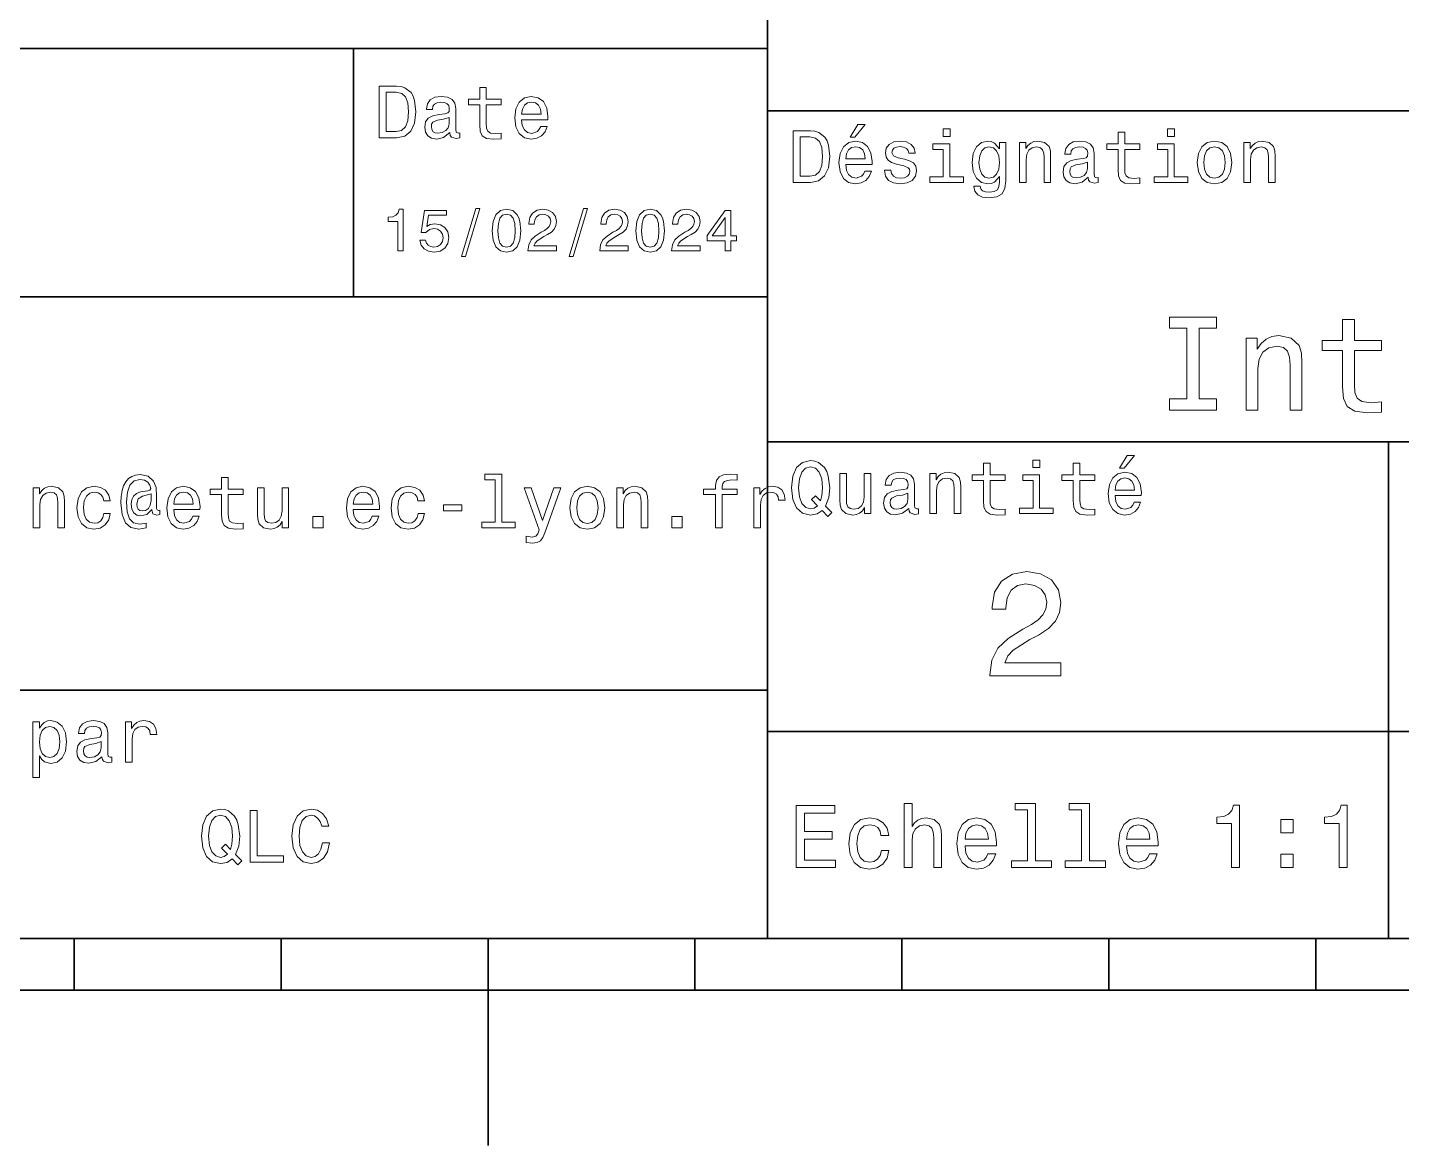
# Model space of a CAD drawing. Extents: x 0 to 297, y 0 to 210.
# Drawn here: x 126.2 to 192.6, y 0 to 54 of the extents above; entities that cross this region are included whole.
import ezdxf

# ---------------------------------------------------------------- set-up
doc = ezdxf.new("R2010")
doc.units = 0

msp = doc.modelspace()

# ---------------------------------------------------------------- linework, layer by layer
at = {"color": 7, "lineweight": 35}
for p, q in [((162, 10), (162, 70)), ((97, 53), (162, 53)), ((162, 50), (287, 50)), ((97, 41), (162, 41)), ((162, 34), (287, 34)), ((97, 22), (162, 22)), ((162, 20), (287, 20)), ((10, 10), (287, 10)), ((97, 10), (287, 10)), ((98.5, 7.5), (198.5, 7.5))]:
    msp.add_line(p, q, dxfattribs=at)
at = {"color": 7, "lineweight": 35, "ltscale": 0.3}
msp.add_line((142, 41), (142, 53), dxfattribs=at)
at = {"color": 7, "lineweight": 35, "ltscale": 0.35}
msp.add_line((192, 20), (192, 34), dxfattribs=at)
at = {"color": 7, "lineweight": 35, "ltscale": 0.25}
for p, q in [((192, 10), (192, 20)), ((148.5, 10), (148.5, 0))]:
    msp.add_line(p, q, dxfattribs=at)
at = {"color": 7, "lineweight": 35, "ltscale": 0.0625}
for p, q in [((128.5, 10), (128.5, 7.5)), ((138.5, 10), (138.5, 7.5)), ((158.5, 10), (158.5, 7.5)), ((168.5, 10), (168.5, 7.5)), ((178.5, 10), (178.5, 7.5)), ((188.5, 10), (188.5, 7.5))]:
    msp.add_line(p, q, dxfattribs=at)
at = {"color": 7, "lineweight": 13}
for points in [[(144.080688, 51.190563), (143.248566, 51.190563), (143.248566, 48.690563), (144.080688, 48.690563), (144.473343, 48.769814), (144.765137, 49.011169), (144.945251, 49.40382), (145.010086, 49.940563), (144.952454, 50.488113), (144.880402, 50.70425), (144.779541, 50.877163), (144.487747, 51.111313), (144.296829, 51.168949)], [(148.100861, 50.289986), (148.100861, 49.320965), (148.122482, 49.007565), (148.223343, 48.791428), (148.425079, 48.665348), (148.767288, 48.62212), (149.141937, 48.640129), (149.141937, 48.913906), (148.868149, 48.892292), (148.619598, 48.921112), (148.486313, 49.011169), (148.42868, 49.162464), (148.417862, 49.375), (148.417862, 50.289986), (149.141937, 50.289986), (149.141937, 50.560158), (148.417862, 50.560158), (148.417862, 51.125721), (148.100861, 51.125721), (148.100861, 50.560158), (147.553314, 50.560158), (147.553314, 50.289986)], [(144.055481, 50.891571), (144.329254, 50.837536), (144.516571, 50.671829), (144.628235, 50.376442), (144.664261, 49.940563), (144.624634, 49.519093), (144.51297, 49.223705), (144.322052, 49.047192), (144.055481, 48.989555), (143.583572, 48.989555), (143.583572, 50.891571)], [(146.656342, 48.942726), (146.656342, 48.931919), (146.674347, 48.809441), (146.728394, 48.722984), (146.955338, 48.654541), (147.131851, 48.683357), (147.131851, 48.928314), (147.056198, 48.917507), (146.955338, 48.96434), (146.937317, 49.108429), (146.937317, 50.109871), (146.894089, 50.365635), (146.768005, 50.54575), (146.548264, 50.65382), (146.23848, 50.693443), (145.935883, 50.650219), (145.71254, 50.52774), (145.572052, 50.336815), (145.525223, 50.084656), (145.525223, 50.063042), (145.809799, 50.063042), (145.835022, 50.21434), (145.914261, 50.322407), (146.043945, 50.387249), (146.227661, 50.412464), (146.404175, 50.394455), (146.530258, 50.34042), (146.605911, 50.246758), (146.631119, 50.117077), (146.616714, 49.965778), (146.559082, 49.890129), (146.414978, 49.854107), (146.144806, 49.825291), (145.835022, 49.760448), (145.61528, 49.645176), (145.485596, 49.465057), (145.445969, 49.19849), (145.481995, 48.960735), (145.593658, 48.784222), (145.773773, 48.67255), (146.022339, 48.632927), (146.357346, 48.708576)], [(150.121765, 49.565922), (151.389771, 49.565922), (151.393372, 49.713619), (151.335739, 50.127884), (151.177231, 50.437683), (150.925079, 50.625), (150.590057, 50.693443), (150.262253, 50.621399), (150.010086, 50.41967), (149.847977, 50.091862), (149.790344, 49.659584), (149.844376, 49.216499), (150.006485, 48.892292), (150.255051, 48.690563), (150.579254, 48.62212), (150.860229, 48.668949), (151.090775, 48.791428), (151.260086, 48.98595), (151.357346, 49.245319), (151.043945, 49.245319), (150.979111, 49.101227), (150.885452, 48.993156), (150.618881, 48.9067), (150.413544, 48.946327), (150.258652, 49.072407), (150.157776, 49.27774), (150.121765, 49.555115)], [(150.121765, 49.832493), (150.161377, 50.081055), (150.258652, 50.264771), (150.406342, 50.376442), (150.600861, 50.416069), (150.791794, 50.376442), (150.939484, 50.264771), (151.029541, 50.081055), (151.061966, 49.832493)], [(146.620316, 49.367798), (146.577087, 49.180477), (146.461823, 49.036385), (146.28891, 48.942726), (146.07637, 48.910305), (145.939484, 48.928314), (145.842224, 48.98595), (145.780975, 49.086815), (145.76297, 49.227306), (145.777374, 49.353386), (145.835022, 49.443443), (146.065567, 49.544312), (146.357346, 49.587536), (146.620316, 49.673992)], [(166.004318, 48.728386), (166.216858, 48.728386), (166.717575, 49.340778), (166.364548, 49.340778)], [(164.080688, 49.030979), (163.248566, 49.030979), (163.248566, 46.530979), (164.080688, 46.530979), (164.473343, 46.610229), (164.765137, 46.851585), (164.945251, 47.244236), (165.010086, 47.780979), (164.952454, 48.328529), (164.880402, 48.544666), (164.779541, 48.717579), (164.487747, 48.951729), (164.296829, 49.009365)], [(164.055481, 48.731987), (164.329254, 48.677952), (164.516571, 48.512245), (164.628235, 48.216858), (164.664261, 47.780979), (164.624634, 47.359509), (164.51297, 47.064121), (164.322052, 46.887608), (164.055481, 46.829971), (163.583572, 46.829971), (163.583572, 48.731987)], [(165.784576, 47.406338), (167.052597, 47.406338), (167.056198, 47.554035), (166.998566, 47.9683), (166.840057, 48.278099), (166.587891, 48.465416), (166.252884, 48.533859), (165.925079, 48.461815), (165.672913, 48.260086), (165.510803, 47.932278), (165.453171, 47.5), (165.507202, 47.056915), (165.669312, 46.732708), (165.917862, 46.530979), (166.242081, 46.462536), (166.523056, 46.509365), (166.753601, 46.631844), (166.922913, 46.826366), (167.020172, 47.085735), (166.706772, 47.085735), (166.641937, 46.941643), (166.548264, 46.833572), (166.281708, 46.747116), (166.07637, 46.786743), (165.921463, 46.912823), (165.820602, 47.118156), (165.784576, 47.395531)], [(168.623199, 47.658501), (168.317001, 47.730545), (168.090057, 47.8134), (168.014404, 47.982708), (168.036026, 48.101585), (168.111664, 48.188038), (168.234146, 48.242073), (168.41066, 48.263687), (168.579971, 48.242073), (168.713257, 48.177231), (168.799713, 48.079971), (168.835739, 47.950287), (169.145538, 47.950287), (169.145538, 47.957493), (169.091492, 48.191643), (168.943802, 48.375359), (168.713257, 48.490635), (168.41066, 48.533859), (168.104462, 48.490635), (167.881119, 48.371758), (167.740631, 48.195244), (167.697403, 47.971901), (167.729828, 47.755764), (167.830688, 47.604465), (167.996399, 47.496399), (168.237747, 47.42075), (168.590775, 47.334293), (168.806915, 47.244236), (168.864548, 47.172188), (168.886169, 47.064121), (168.853745, 46.930836), (168.767288, 46.829971), (168.626801, 46.765129), (168.439484, 46.743515), (168.241348, 46.765129), (168.09726, 46.840778), (168, 46.963257), (167.960373, 47.132565), (167.654175, 47.132565), (167.704605, 46.844379), (167.85231, 46.635445), (168.086456, 46.509365), (168.41066, 46.462536), (168.749283, 46.509365), (168.997833, 46.635445), (169.149139, 46.837173), (169.203171, 47.100143), (169.163544, 47.327087), (169.05188, 47.481987), (168.868149, 47.582851)], [(170.824203, 49.117435), (170.489197, 49.117435), (170.489197, 48.757202), (170.824203, 48.757202)], [(173.518738, 46.617435), (173.518738, 48.465416), (173.216141, 48.465416), (173.216141, 48.152016), (172.967575, 48.4366), (172.816284, 48.508644), (172.646973, 48.533859), (172.340775, 48.461815), (172.103027, 48.260086), (171.94812, 47.935879), (171.894089, 47.5), (171.94812, 47.060516), (172.103027, 46.736309), (172.340775, 46.530979), (172.646973, 46.462536), (172.819885, 46.487751), (172.963974, 46.552593), (173.216141, 46.826366), (173.216141, 46.552593), (173.187317, 46.336456), (173.108063, 46.181557), (172.956772, 46.091499), (172.729828, 46.059078), (172.531708, 46.080692), (172.391205, 46.134727), (172.30835, 46.228386), (172.283142, 46.354465), (171.976944, 46.354465), (171.976944, 46.340057), (172.023773, 46.109509), (172.167862, 45.9366), (172.398407, 45.824928), (172.711823, 45.785301), (173.086456, 45.839336), (173.335022, 45.990635), (173.47551, 46.253601)], [(174.181549, 46.530979), (174.498566, 46.530979), (174.498566, 47.647694), (174.530975, 47.903458), (174.635452, 48.090778), (174.797546, 48.206051), (175.013687, 48.249279), (175.1866, 48.213257), (175.294662, 48.115993), (175.348709, 47.953888), (175.366714, 47.737751), (175.366714, 46.530979), (175.683716, 46.530979), (175.683716, 47.802593), (175.669312, 48.058357), (175.604462, 48.270893), (175.391937, 48.465416), (175.060516, 48.533859), (174.876801, 48.508644), (174.721909, 48.440201), (174.588623, 48.324928), (174.484146, 48.170029), (174.484146, 48.465416), (174.181549, 48.465416)], [(177.499283, 46.783142), (177.499283, 46.772335), (177.517288, 46.649857), (177.57132, 46.5634), (177.798264, 46.494957), (177.974777, 46.523773), (177.974777, 46.76873), (177.899139, 46.757923), (177.798264, 46.804756), (177.780258, 46.948845), (177.780258, 47.950287), (177.73703, 48.206051), (177.610947, 48.386166), (177.391205, 48.494236), (177.081406, 48.533859), (176.778824, 48.490635), (176.555481, 48.368156), (176.414978, 48.177231), (176.368149, 47.925072), (176.368149, 47.903458), (176.65274, 47.903458), (176.677948, 48.054756), (176.757202, 48.162823), (176.886887, 48.227665), (177.070602, 48.25288), (177.247116, 48.234871), (177.373199, 48.180836), (177.448853, 48.087173), (177.47406, 47.957493), (177.459656, 47.806194), (177.402023, 47.730545), (177.257919, 47.694523), (176.987747, 47.665707), (176.677948, 47.600864), (176.458206, 47.485592), (176.328537, 47.305473), (176.28891, 47.038906), (176.324921, 46.801151), (176.4366, 46.624638), (176.616714, 46.512966), (176.86528, 46.473343), (177.200287, 46.548992)], [(178.943802, 48.130402), (178.943802, 47.161381), (178.965424, 46.84798), (179.066284, 46.631844), (179.268005, 46.505764), (179.610229, 46.462536), (179.984863, 46.480545), (179.984863, 46.754322), (179.71109, 46.732708), (179.46254, 46.761528), (179.329254, 46.851585), (179.271606, 47.00288), (179.260803, 47.215416), (179.260803, 48.130402), (179.984863, 48.130402), (179.984863, 48.400574), (179.260803, 48.400574), (179.260803, 48.966137), (178.943802, 48.966137), (178.943802, 48.400574), (178.396255, 48.400574), (178.396255, 48.130402)], [(181.667145, 49.117435), (181.332138, 49.117435), (181.332138, 48.757202), (181.667145, 48.757202)], [(182.762253, 47.496399), (182.819885, 47.056915), (182.985596, 46.732708), (183.248566, 46.530979), (183.601593, 46.462536), (183.951004, 46.530979), (184.213974, 46.729107), (184.379684, 47.053314), (184.440918, 47.496399), (184.379684, 47.935879), (184.213974, 48.263687), (183.951004, 48.461815), (183.601593, 48.533859), (183.248566, 48.461815), (182.985596, 48.260086), (182.819885, 47.935879)], [(185.024506, 46.530979), (185.341492, 46.530979), (185.341492, 47.647694), (185.373917, 47.903458), (185.478394, 48.090778), (185.640488, 48.206051), (185.856628, 48.249279), (186.029541, 48.213257), (186.137604, 48.115993), (186.19165, 47.953888), (186.209656, 47.737751), (186.209656, 46.530979), (186.526657, 46.530979), (186.526657, 47.802593), (186.512253, 48.058357), (186.447403, 48.270893), (186.234879, 48.465416), (185.903458, 48.533859), (185.719742, 48.508644), (185.56485, 48.440201), (185.431564, 48.324928), (185.327087, 48.170029), (185.327087, 48.465416), (185.024506, 48.465416)], [(165.784576, 47.672909), (165.824203, 47.921471), (165.921463, 48.105186), (166.069168, 48.216858), (166.263687, 48.256485), (166.454605, 48.216858), (166.60231, 48.105186), (166.692368, 47.921471), (166.724777, 47.672909)], [(170.8134, 46.79755), (170.8134, 48.400574), (169.999283, 48.400574), (169.999283, 48.130402), (170.496399, 48.130402), (170.496399, 46.79755), (169.847977, 46.79755), (169.847977, 46.530979), (171.469025, 46.530979), (171.469025, 46.79755)], [(172.221909, 47.5), (172.254318, 47.820606), (172.351593, 48.058357), (172.502884, 48.198845), (172.704605, 48.249279), (172.917145, 48.198845), (173.075653, 48.058357), (173.172913, 47.820606), (173.208939, 47.5), (173.172913, 47.172188), (173.075653, 46.938038), (172.917145, 46.793949), (172.704605, 46.747116), (172.502884, 46.793949), (172.351593, 46.938038), (172.254318, 47.175793)], [(181.656342, 46.79755), (181.656342, 48.400574), (180.842224, 48.400574), (180.842224, 48.130402), (181.33934, 48.130402), (181.33934, 46.79755), (180.690918, 46.79755), (180.690918, 46.530979), (182.311966, 46.530979), (182.311966, 46.79755)], [(183.086456, 47.5), (183.118881, 47.824207), (183.219742, 48.058357), (183.381851, 48.20245), (183.601593, 48.25288), (183.817719, 48.20245), (183.979828, 48.061958), (184.080688, 47.824207), (184.116714, 47.5), (184.080688, 47.172188), (183.979828, 46.934437), (183.817719, 46.790344), (183.601593, 46.743515), (183.381851, 46.790344), (183.219742, 46.934437), (183.118881, 47.172188)], [(177.463257, 47.208214), (177.420029, 47.020893), (177.304749, 46.876801), (177.131851, 46.783142), (176.919312, 46.750721), (176.782425, 46.76873), (176.68515, 46.826366), (176.623917, 46.927231), (176.605911, 47.067722), (176.620316, 47.193802), (176.677948, 47.283859), (176.908508, 47.384727), (177.200287, 47.427952), (177.463257, 47.514408)], [(144.14122, 43.224785), (144.403458, 43.224785), (144.403458, 45.239193), (144.207504, 45.239193), (144.155624, 45.0634), (144.05188, 44.945248), (143.893372, 44.876083), (143.674362, 44.853027), (143.674362, 44.648415), (144.14122, 44.648415)], [(145.213257, 43.746399), (145.276657, 43.510086), (145.417877, 43.325649), (145.625366, 43.210377), (145.890488, 43.167149), (146.181564, 43.219021), (146.409225, 43.360233), (146.553314, 43.585014), (146.608078, 43.873199), (146.559082, 44.141212), (146.420761, 44.351585), (146.20462, 44.487034), (145.925079, 44.536022), (145.708939, 44.501442), (145.541794, 44.406342), (145.622482, 44.945248), (146.498566, 44.945248), (146.498566, 45.181557), (145.429398, 45.181557), (145.270905, 44.12104), (145.50145, 44.12104), (145.668594, 44.256485), (145.881851, 44.305477), (146.066284, 44.273777), (146.207504, 44.181557), (146.296829, 44.040348), (146.328537, 43.858791), (146.296829, 43.677235), (146.20462, 43.536022), (146.0634, 43.446686), (145.881851, 43.414986), (145.729111, 43.435158), (145.610962, 43.501442), (145.524506, 43.605186), (145.481277, 43.746399)], [(147.213257, 42.956772), (147.412109, 42.956772), (148.109512, 45.279541), (147.907791, 45.279541)], [(148.703171, 44.201729), (148.746399, 43.749279), (148.881851, 43.426514), (149.097992, 43.230549), (149.397705, 43.167149), (149.694534, 43.230549), (149.910675, 43.426514), (150.043228, 43.749279), (150.08934, 44.201729), (150.043228, 44.651299), (149.98848, 44.829971), (149.910675, 44.976948), (149.694534, 45.172913), (149.397705, 45.239193), (149.097992, 45.172913), (148.881851, 44.974064), (148.746399, 44.651299)], [(150.429398, 43.224785), (151.804047, 43.224785), (151.804047, 43.472622), (150.71759, 43.472622), (150.778107, 43.60807), (150.881851, 43.720463), (151.201736, 43.925072), (151.371765, 44.011528), (151.561966, 44.135448), (151.697418, 44.279541), (151.775223, 44.44957), (151.804047, 44.642651), (151.755051, 44.884727), (151.619598, 45.074928), (151.412109, 45.195965), (151.144104, 45.239193), (150.867447, 45.190201), (150.657059, 45.054756), (150.521622, 44.838619), (150.47551, 44.553314), (150.47551, 44.51297), (150.737762, 44.51297), (150.737762, 44.536022), (150.763687, 44.731991), (150.841507, 44.876083), (150.965424, 44.9683), (151.129684, 45), (151.296829, 44.971184), (151.420746, 44.899136), (151.50145, 44.786743), (151.530258, 44.645535), (151.510086, 44.51297), (151.455338, 44.400578), (151.363113, 44.302593), (151.236313, 44.216141), (151.066284, 44.12392), (150.783859, 43.945248), (150.585022, 43.755043), (150.466858, 43.524498), (150.429398, 43.233429)], [(152.417877, 42.956772), (152.616714, 42.956772), (153.314133, 45.279541), (153.112396, 45.279541)], [(153.899139, 43.224785), (155.273773, 43.224785), (155.273773, 43.472622), (154.187317, 43.472622), (154.247849, 43.60807), (154.351593, 43.720463), (154.671478, 43.925072), (154.841507, 44.011528), (155.031708, 44.135448), (155.167145, 44.279541), (155.244965, 44.44957), (155.273773, 44.642651), (155.224792, 44.884727), (155.08934, 45.074928), (154.881851, 45.195965), (154.613831, 45.239193), (154.337173, 45.190201), (154.126801, 45.054756), (153.991364, 44.838619), (153.945251, 44.553314), (153.945251, 44.51297), (154.207504, 44.51297), (154.207504, 44.536022), (154.233429, 44.731991), (154.311249, 44.876083), (154.435165, 44.9683), (154.599426, 45), (154.766571, 44.971184), (154.890488, 44.899136), (154.971191, 44.786743), (155, 44.645535), (154.979828, 44.51297), (154.925079, 44.400578), (154.832855, 44.302593), (154.706055, 44.216141), (154.536026, 44.12392), (154.253601, 43.945248), (154.054764, 43.755043), (153.9366, 43.524498), (153.899139, 43.233429)], [(155.642654, 44.201729), (155.685883, 43.749279), (155.821335, 43.426514), (156.037476, 43.230549), (156.337173, 43.167149), (156.634003, 43.230549), (156.850143, 43.426514), (156.982712, 43.749279), (157.028824, 44.201729), (156.982712, 44.651299), (156.927963, 44.829971), (156.850143, 44.976948), (156.634003, 45.172913), (156.337173, 45.239193), (156.037476, 45.172913), (155.821335, 44.974064), (155.685883, 44.651299)], [(157.368881, 43.224785), (158.743515, 43.224785), (158.743515, 43.472622), (157.657059, 43.472622), (157.71759, 43.60807), (157.821335, 43.720463), (158.14122, 43.925072), (158.311249, 44.011528), (158.50145, 44.135448), (158.636887, 44.279541), (158.714706, 44.44957), (158.743515, 44.642651), (158.694534, 44.884727), (158.559082, 45.074928), (158.351593, 45.195965), (158.083572, 45.239193), (157.806915, 45.190201), (157.596542, 45.054756), (157.461105, 44.838619), (157.414993, 44.553314), (157.414993, 44.51297), (157.677231, 44.51297), (157.677231, 44.536022), (157.703171, 44.731991), (157.780991, 44.876083), (157.904907, 44.9683), (158.069168, 45), (158.236313, 44.971184), (158.360229, 44.899136), (158.440918, 44.786743), (158.469742, 44.645535), (158.44957, 44.51297), (158.394821, 44.400578), (158.302597, 44.302593), (158.175797, 44.216141), (158.005768, 44.12392), (157.723343, 43.945248), (157.524506, 43.755043), (157.406342, 43.524498), (157.368881, 43.233429)], [(159.965424, 43.224785), (160.224792, 43.224785), (160.224792, 43.720463), (160.510086, 43.720463), (160.510086, 43.951008), (160.224792, 43.951008), (160.224792, 45.181557), (159.96254, 45.181557), (159.086456, 43.974064), (159.086456, 43.720463), (159.965424, 43.720463)], [(148.979828, 44.201729), (149.002884, 44.550434), (149.074936, 44.801155), (149.20462, 44.948128), (149.397705, 45), (149.587906, 44.948128), (149.71759, 44.801155), (149.789627, 44.550434), (149.812683, 44.201729), (149.789627, 43.850143), (149.71759, 43.599426), (149.587906, 43.45245), (149.397705, 43.403458), (149.20462, 43.45245), (149.074936, 43.599426), (149.002884, 43.850143)], [(155.919312, 44.201729), (155.942368, 44.550434), (156.01442, 44.801155), (156.144104, 44.948128), (156.337173, 45), (156.527374, 44.948128), (156.657059, 44.801155), (156.729111, 44.550434), (156.752167, 44.201729), (156.729111, 43.850143), (156.657059, 43.599426), (156.527374, 43.45245), (156.337173, 43.403458), (156.144104, 43.45245), (156.01442, 43.599426), (155.942368, 43.850143)], [(159.328537, 43.951008), (159.965424, 44.847263), (159.965424, 43.951008)], [(182.263687, 36.074928), (181.433716, 36.074928), (181.433716, 35.530258), (183.690201, 35.530258), (183.690201, 36.074928), (182.860229, 36.074928), (182.860229, 39.485588), (183.690201, 39.485588), (183.690201, 40.030258), (181.433716, 40.030258), (181.433716, 39.485588), (182.263687, 39.485588)], [(189.791779, 38.409222), (189.791779, 36.664986), (189.830688, 36.100864), (190.012253, 35.711815), (190.375366, 35.484871), (190.991348, 35.407059), (191.66571, 35.43948), (191.66571, 35.932274), (191.172913, 35.893372), (190.72551, 35.945244), (190.485596, 36.107349), (190.381836, 36.379681), (190.362396, 36.762245), (190.362396, 38.409222), (191.66571, 38.409222), (191.66571, 38.895531), (190.362396, 38.895531), (190.362396, 39.913544), (189.791779, 39.913544), (189.791779, 38.895531), (188.806198, 38.895531), (188.806198, 38.409222)], [(185.123199, 35.530258), (185.693802, 35.530258), (185.693802, 37.540344), (185.752167, 38.000721), (185.940201, 38.337894), (186.231995, 38.545387), (186.621033, 38.623199), (186.932281, 38.558357), (187.126801, 38.383286), (187.22406, 38.091499), (187.256485, 37.70245), (187.256485, 35.530258), (187.827087, 35.530258), (187.827087, 37.819164), (187.801147, 38.279537), (187.684433, 38.662102), (187.30188, 39.012245), (186.705338, 39.135445), (186.374634, 39.090057), (186.095825, 38.966858), (185.855911, 38.759365), (185.667862, 38.480545), (185.667862, 39.012245), (185.123199, 39.012245)], [(179.015854, 32.728386), (179.228394, 32.728386), (179.729111, 33.340778), (179.376083, 33.340778)], [(164.642654, 30.685879), (164.916428, 30.401297), (165.107346, 30.592218), (164.811966, 30.894812), (164.963257, 31.305475), (165.010086, 31.780979), (164.941635, 32.339336), (164.862396, 32.56628), (164.757919, 32.753601), (164.46254, 33.009365), (164.282425, 33.074207), (164.08429, 33.099422), (163.702454, 33.009365), (163.41066, 32.757202), (163.223343, 32.342937), (163.158508, 31.780979), (163.223343, 31.219019), (163.407059, 30.804754), (163.698853, 30.54899), (164.08429, 30.462536), (164.39769, 30.520172)], [(164.41571, 30.916426), (164.260803, 30.801151), (164.08429, 30.765129), (163.850143, 30.829971), (163.666428, 31.024494), (163.543945, 31.341497), (163.504318, 31.780979), (163.543945, 32.216858), (163.662827, 32.537464), (163.846542, 32.731987), (164.08429, 32.80043), (164.318451, 32.731987), (164.502167, 32.533859), (164.621033, 32.213257), (164.664261, 31.780979), (164.631851, 31.40634), (164.5634, 31.150576), (164.329254, 31.395533), (164.13472, 31.211815)], [(168.824921, 30.78314), (168.824921, 30.772333), (168.842941, 30.649855), (168.896973, 30.5634), (169.123917, 30.494957), (169.30043, 30.523775), (169.30043, 30.768732), (169.224777, 30.757925), (169.123917, 30.804754), (169.105911, 30.948847), (169.105911, 31.950287), (169.062683, 32.206051), (168.9366, 32.386166), (168.716858, 32.494236), (168.407059, 32.533859), (168.104462, 32.490635), (167.881119, 32.368156), (167.740631, 32.177231), (167.693802, 31.925072), (167.693802, 31.903458), (167.978394, 31.903458), (168.003601, 32.054756), (168.082855, 32.162823), (168.21254, 32.227665), (168.396255, 32.25288), (168.572769, 32.234871), (168.698853, 32.180836), (168.77449, 32.087173), (168.799713, 31.957493), (168.785309, 31.806194), (168.727661, 31.730547), (168.583572, 31.694523), (168.3134, 31.665705), (168.003601, 31.600864), (167.783859, 31.48559), (167.654175, 31.305475), (167.614548, 31.038904), (167.650574, 30.801151), (167.762253, 30.62464), (167.942368, 30.512968), (168.190918, 30.473343), (168.52594, 30.54899)], [(169.844376, 30.530979), (170.161377, 30.530979), (170.161377, 31.647694), (170.193802, 31.903458), (170.298279, 32.090778), (170.460373, 32.206051), (170.676514, 32.249279), (170.849426, 32.213257), (170.957489, 32.115993), (171.011536, 31.95389), (171.029541, 31.737751), (171.029541, 30.530979), (171.346542, 30.530979), (171.346542, 31.802593), (171.332138, 32.058357), (171.267288, 32.270893), (171.054749, 32.465416), (170.723343, 32.533859), (170.539627, 32.508644), (170.38472, 32.440201), (170.251434, 32.324928), (170.146973, 32.170029), (170.146973, 32.465416), (169.844376, 32.465416)], [(172.438034, 32.130402), (172.438034, 31.161383), (172.459656, 30.847982), (172.560516, 30.631844), (172.762253, 30.505762), (173.104462, 30.462536), (173.479111, 30.480547), (173.479111, 30.754322), (173.205338, 30.732708), (172.956772, 30.761526), (172.823486, 30.851583), (172.765854, 31.002882), (172.755035, 31.215418), (172.755035, 32.130402), (173.479111, 32.130402), (173.479111, 32.400574), (172.755035, 32.400574), (172.755035, 32.966137), (172.438034, 32.966137), (172.438034, 32.400574), (171.890488, 32.400574), (171.890488, 32.130402)], [(175.161377, 33.117435), (174.82637, 33.117435), (174.82637, 32.757202), (175.161377, 32.757202)], [(176.775223, 32.130402), (176.775223, 31.161383), (176.796829, 30.847982), (176.89769, 30.631844), (177.099426, 30.505762), (177.44165, 30.462536), (177.816284, 30.480547), (177.816284, 30.754322), (177.542511, 30.732708), (177.293945, 30.761526), (177.16066, 30.851583), (177.103027, 31.002882), (177.092224, 31.215418), (177.092224, 32.130402), (177.816284, 32.130402), (177.816284, 32.400574), (177.092224, 32.400574), (177.092224, 32.966137), (176.775223, 32.966137), (176.775223, 32.400574), (176.227661, 32.400574), (176.227661, 32.130402)], [(178.796112, 31.40634), (180.064117, 31.40634), (180.067719, 31.554033), (180.010086, 31.9683), (179.851593, 32.278099), (179.599426, 32.465416), (179.264404, 32.533859), (178.9366, 32.461815), (178.684433, 32.260086), (178.522339, 31.932276), (178.464691, 31.5), (178.518738, 31.056915), (178.680832, 30.732708), (178.929398, 30.530979), (179.253601, 30.462536), (179.534576, 30.509365), (179.765137, 30.631844), (179.934433, 30.826368), (180.031708, 31.085733), (179.718292, 31.085733), (179.653458, 30.941643), (179.559799, 30.833572), (179.293228, 30.747118), (179.087891, 30.786743), (178.932999, 30.912823), (178.832138, 31.118155), (178.796112, 31.395533)], [(132.636169, 30.487751), (132.636169, 30.696686), (132.578537, 30.685879), (132.510101, 30.711094), (132.48848, 30.786743), (132.48848, 31.377522), (132.459656, 31.795389), (132.344391, 32.105186), (132.074219, 32.335735), (131.695969, 32.418587), (131.476227, 32.396973), (131.28891, 32.33213), (131.126801, 32.224064), (130.997131, 32.072765), (130.896255, 31.881844), (130.824219, 31.647694), (130.780991, 31.366714), (130.766571, 31.049711), (130.817017, 30.491354), (130.979111, 30.0951), (131.249283, 29.857347), (131.634735, 29.7817), (131.987762, 29.839336), (131.987762, 30.077089), (131.677963, 30.019451), (131.378967, 30.08069), (131.180847, 30.278818), (131.072769, 30.613832), (131.040344, 31.100143), (131.07637, 31.575647), (131.198853, 31.914265), (131.396973, 32.119595), (131.685165, 32.188038), (131.904907, 32.148415), (132.067017, 32.054756), (132.167877, 31.914265), (132.203888, 31.752161), (132.164276, 31.672911), (132.056198, 31.636887), (131.703171, 31.582851), (131.508652, 31.503601), (131.368164, 31.381123), (131.285309, 31.211815), (131.260101, 30.988472), (131.292511, 30.747118), (131.382568, 30.567001), (131.530273, 30.45533), (131.724792, 30.419308), (132.009369, 30.494957), (132.250732, 30.732708), (132.250732, 30.711094), (132.308365, 30.520172), (132.506485, 30.462536)], [(135.629684, 31.449568), (135.629684, 30.480547), (135.651306, 30.167147), (135.752167, 29.951008), (135.953888, 29.824926), (136.296112, 29.7817), (136.670746, 29.799711), (136.670746, 30.073486), (136.396973, 30.051872), (136.148422, 30.08069), (136.015137, 30.170748), (135.957489, 30.322046), (135.946686, 30.534582), (135.946686, 31.449568), (136.670746, 31.449568), (136.670746, 31.71974), (135.946686, 31.71974), (135.946686, 32.285301), (135.629684, 32.285301), (135.629684, 31.71974), (135.082138, 31.71974), (135.082138, 31.449568)], [(148.846542, 32.170029), (148.846542, 30.116714), (148.194519, 30.116714), (148.194519, 29.850143), (149.811951, 29.850143), (149.811951, 30.116714), (149.163544, 30.116714), (149.163544, 32.4366), (148.349426, 32.4366), (148.349426, 32.170029)], [(159.49855, 31.449568), (159.49855, 29.850143), (159.815552, 29.850143), (159.815552, 31.449568), (160.536011, 31.449568), (160.536011, 31.71974), (159.815552, 31.71974), (159.815552, 31.838615), (159.840759, 31.982708), (159.923615, 32.079971), (160.064117, 32.137608), (160.265839, 32.159222), (160.536011, 32.144814), (160.536011, 32.418587), (160.193787, 32.4366), (159.884003, 32.404179), (159.667862, 32.306915), (159.538177, 32.137608), (159.49855, 31.896254), (159.49855, 31.71974), (158.918579, 31.71974), (158.918579, 31.449568)], [(166.998566, 32.465416), (166.681549, 32.465416), (166.681549, 31.348703), (166.645538, 31.089336), (166.541061, 30.902016), (166.378967, 30.786743), (166.166428, 30.750719), (165.997116, 30.779539), (165.889053, 30.865993), (165.827805, 31.013687), (165.8134, 31.222622), (165.8134, 32.465416), (165.496399, 32.465416), (165.496399, 31.193804), (165.507202, 30.93804), (165.575653, 30.725504), (165.784576, 30.530979), (166.119598, 30.462536), (166.299713, 30.487751), (166.454605, 30.552593), (166.587891, 30.664265), (166.695969, 30.826368), (166.695969, 30.530979), (166.998566, 30.530979)], [(175.150574, 30.79755), (175.150574, 32.400574), (174.336456, 32.400574), (174.336456, 32.130402), (174.833572, 32.130402), (174.833572, 30.79755), (174.185165, 30.79755), (174.185165, 30.530979), (175.806198, 30.530979), (175.806198, 30.79755)], [(178.796112, 31.672911), (178.835739, 31.921469), (178.932999, 32.105186), (179.080688, 32.216858), (179.275208, 32.256485), (179.466141, 32.216858), (179.613831, 32.105186), (179.703888, 31.921469), (179.736313, 31.672911)], [(126.530266, 29.850143), (126.847267, 29.850143), (126.847267, 30.966858), (126.879684, 31.222622), (126.984154, 31.409943), (127.146255, 31.525215), (127.362396, 31.568443), (127.535309, 31.532419), (127.643372, 31.435158), (127.697411, 31.273054), (127.715424, 31.056915), (127.715424, 29.850143), (128.032425, 29.850143), (128.032425, 31.121758), (128.018021, 31.377522), (127.953171, 31.590057), (127.740639, 31.784582), (127.409225, 31.853025), (127.22551, 31.827808), (127.07061, 31.759365), (126.937325, 31.644091), (126.832855, 31.489193), (126.832855, 31.784582), (126.530266, 31.784582)], [(129.930847, 31.143372), (130.244232, 31.143372), (130.179398, 31.431555), (130.024506, 31.658501), (129.783142, 31.79899), (129.469742, 31.853025), (129.123932, 31.780979), (128.860962, 31.57925), (128.695251, 31.25144), (128.637619, 30.811958), (128.69165, 30.37608), (128.853745, 30.051872), (129.109512, 29.850143), (129.458939, 29.7817), (129.768738, 29.835733), (130.010086, 29.987032), (130.175797, 30.224783), (130.247849, 30.541786), (129.945251, 30.541786), (129.89122, 30.340057), (129.790344, 30.188761), (129.646255, 30.0951), (129.469742, 30.066282), (129.25, 30.113111), (129.091507, 30.257204), (128.994247, 30.491354), (128.961823, 30.822765), (128.994247, 31.146973), (129.095108, 31.381123), (129.257202, 31.525215), (129.469742, 31.575647), (129.657059, 31.543226), (129.797562, 31.460375), (129.89122, 31.323486)], [(132.218307, 31.168587), (132.182281, 30.945244), (132.092224, 30.786743), (131.955338, 30.68948), (131.793228, 30.660662), (131.681564, 30.678673), (131.60231, 30.743515), (131.55188, 30.851583), (131.537476, 31.002882), (131.598709, 31.25144), (131.807648, 31.381123), (132.218307, 31.481987)], [(133.3134, 30.725504), (134.581421, 30.725504), (134.585022, 30.873198), (134.527374, 31.287464), (134.368881, 31.597261), (134.116714, 31.784582), (133.781708, 31.853025), (133.453888, 31.780979), (133.201736, 31.57925), (133.039627, 31.25144), (132.981995, 30.819164), (133.036026, 30.37608), (133.198135, 30.051872), (133.446686, 29.850143), (133.770905, 29.7817), (134.05188, 29.828529), (134.282425, 29.951008), (134.451736, 30.145533), (134.548996, 30.404898), (134.235596, 30.404898), (134.170746, 30.260807), (134.077087, 30.152737), (133.810516, 30.066282), (133.605194, 30.105907), (133.450287, 30.231987), (133.349426, 30.437319), (133.3134, 30.714697)], [(133.3134, 30.992075), (133.353027, 31.240633), (133.450287, 31.424351), (133.597992, 31.536022), (133.792511, 31.575647), (133.983429, 31.536022), (134.131134, 31.424351), (134.221191, 31.240633), (134.253601, 30.992075)], [(138.864563, 31.784582), (138.547546, 31.784582), (138.547546, 30.667868), (138.511536, 30.408501), (138.407059, 30.22118), (138.244965, 30.105907), (138.032425, 30.069883), (137.863113, 30.098703), (137.755051, 30.185158), (137.693802, 30.332851), (137.679398, 30.541786), (137.679398, 31.784582), (137.362396, 31.784582), (137.362396, 30.512968), (137.373199, 30.257204), (137.44165, 30.044668), (137.650574, 29.850143), (137.985596, 29.7817), (138.16571, 29.806915), (138.320602, 29.871758), (138.453888, 29.983429), (138.561966, 30.145533), (138.561966, 29.850143), (138.864563, 29.850143)], [(141.987747, 30.725504), (143.255768, 30.725504), (143.259369, 30.873198), (143.201721, 31.287464), (143.043228, 31.597261), (142.791061, 31.784582), (142.456055, 31.853025), (142.128235, 31.780979), (141.876083, 31.57925), (141.713974, 31.25144), (141.656342, 30.819164), (141.710373, 30.37608), (141.872482, 30.051872), (142.121033, 29.850143), (142.445251, 29.7817), (142.726227, 29.828529), (142.956772, 29.951008), (143.126083, 30.145533), (143.223343, 30.404898), (142.909943, 30.404898), (142.845093, 30.260807), (142.751434, 30.152737), (142.484863, 30.066282), (142.279541, 30.105907), (142.124634, 30.231987), (142.023773, 30.437319), (141.987747, 30.714697)], [(141.987747, 30.992075), (142.027374, 31.240633), (142.124634, 31.424351), (142.272339, 31.536022), (142.466858, 31.575647), (142.657776, 31.536022), (142.805481, 31.424351), (142.895538, 31.240633), (142.927948, 30.992075)], [(145.110947, 31.143372), (145.424347, 31.143372), (145.359512, 31.431555), (145.204605, 31.658501), (144.963257, 31.79899), (144.649857, 31.853025), (144.304031, 31.780979), (144.041061, 31.57925), (143.875366, 31.25144), (143.817719, 30.811958), (143.871765, 30.37608), (144.033859, 30.051872), (144.289627, 29.850143), (144.639038, 29.7817), (144.948853, 29.835733), (145.190201, 29.987032), (145.355911, 30.224783), (145.427948, 30.541786), (145.125366, 30.541786), (145.07132, 30.340057), (144.970459, 30.188761), (144.82637, 30.0951), (144.649857, 30.066282), (144.430115, 30.113111), (144.271606, 30.257204), (144.174347, 30.491354), (144.141937, 30.822765), (144.174347, 31.146973), (144.275208, 31.381123), (144.437317, 31.525215), (144.649857, 31.575647), (144.837173, 31.543226), (144.977661, 31.460375), (145.07132, 31.323486)], [(151.68515, 31.784582), (151.130402, 30.192362), (150.586456, 31.784582), (150.240631, 31.784582), (150.975494, 29.742075), (150.91066, 29.561958), (150.809784, 29.43948), (150.640488, 29.399855), (150.348694, 29.435879), (150.348694, 29.129683), (150.654892, 29.100864), (150.874634, 29.129683), (151.029541, 29.21974), (151.141205, 29.37464), (151.238464, 29.601583), (152.023773, 31.784582)], [(152.459656, 30.815561), (152.517288, 30.37608), (152.682983, 30.051872), (152.945953, 29.850143), (153.298981, 29.7817), (153.648407, 29.850143), (153.911377, 30.048271), (154.077087, 30.372478), (154.138321, 30.815561), (154.077087, 31.255043), (153.911377, 31.582851), (153.648407, 31.780979), (153.298981, 31.853025), (152.945953, 31.780979), (152.682983, 31.57925), (152.517288, 31.255043)], [(152.783859, 30.819164), (152.816284, 31.143372), (152.917145, 31.377522), (153.079239, 31.521614), (153.298981, 31.572046), (153.515121, 31.521614), (153.677231, 31.381123), (153.778091, 31.143372), (153.814117, 30.819164), (153.778091, 30.491354), (153.677231, 30.253601), (153.515121, 30.109509), (153.298981, 30.062679), (153.079239, 30.109509), (152.917145, 30.253601), (152.816284, 30.491354)], [(154.721893, 29.850143), (155.038895, 29.850143), (155.038895, 30.966858), (155.07132, 31.222622), (155.175781, 31.409943), (155.337891, 31.525215), (155.554031, 31.568443), (155.726929, 31.532419), (155.835007, 31.435158), (155.889038, 31.273054), (155.907059, 31.056915), (155.907059, 29.850143), (156.22406, 29.850143), (156.22406, 31.121758), (156.209656, 31.377522), (156.144806, 31.590057), (155.932266, 31.784582), (155.600861, 31.853025), (155.417145, 31.827808), (155.262238, 31.759365), (155.128952, 31.644091), (155.02449, 31.489193), (155.02449, 31.784582), (154.721893, 31.784582)], [(161.346527, 29.850143), (161.663528, 29.850143), (161.663528, 30.956051), (161.695953, 31.222622), (161.793213, 31.413544), (161.951721, 31.528818), (162.164246, 31.568443), (162.322754, 31.543226), (162.441635, 31.47118), (162.513672, 31.348701), (162.538895, 31.182997), (162.859497, 31.182997), (162.816269, 31.474783), (162.697388, 31.683718), (162.499268, 31.809797), (162.229095, 31.853025), (162.04538, 31.824207), (161.886871, 31.752161), (161.746384, 31.629683), (161.63472, 31.463976), (161.63472, 31.784582), (161.346527, 31.784582)], [(168.78891, 31.208212), (168.745682, 31.020893), (168.630402, 30.876801), (168.457489, 30.78314), (168.244965, 30.750719), (168.108063, 30.768732), (168.010803, 30.826368), (167.94957, 30.927233), (167.931549, 31.067722), (167.945969, 31.193804), (168.003601, 31.283861), (168.234146, 31.384726), (168.52594, 31.427954), (168.78891, 31.514408)], [(146.357346, 30.675072), (147.229095, 30.675072), (147.229095, 30.959654), (146.357346, 30.959654)], [(140.03891, 29.850143), (140.536026, 29.850143), (140.536026, 30.386887), (140.03891, 30.386887)], [(157.387604, 29.850143), (157.88472, 29.850143), (157.88472, 30.386887), (157.387604, 30.386887)], [(172.742065, 22.700289), (176.178665, 22.700289), (176.178665, 23.319885), (173.462524, 23.319885), (173.613831, 23.658503), (173.873199, 23.939482), (174.672897, 24.45101), (175.097977, 24.667147), (175.573486, 24.976946), (175.912094, 25.337177), (176.106628, 25.762249), (176.178665, 26.244957), (176.056183, 26.850143), (175.717575, 27.325649), (175.198837, 27.628242), (174.528809, 27.736313), (173.837173, 27.613834), (173.311234, 27.275217), (172.97261, 26.734871), (172.857346, 26.021614), (172.857346, 25.92075), (173.512955, 25.92075), (173.512955, 25.978386), (173.577805, 26.4683), (173.772324, 26.828531), (174.082123, 27.059078), (174.492783, 27.138329), (174.91066, 27.066282), (175.220459, 26.886168), (175.42218, 26.605188), (175.494232, 26.252163), (175.443802, 25.92075), (175.306915, 25.639771), (175.076355, 25.394814), (174.759354, 25.178675), (174.33429, 24.948128), (173.628235, 24.501442), (173.131119, 24.025938), (172.835724, 23.449568), (172.742065, 22.721903)], [(126.829254, 20.166426), (126.829254, 20.465418), (126.512253, 20.465418), (126.512253, 17.7817), (126.829254, 17.7817), (126.829254, 18.826368), (126.940926, 18.657061), (127.067009, 18.545389), (127.38401, 18.462536), (127.6866, 18.530979), (127.924355, 18.736311), (128.079254, 19.060518), (128.136887, 19.5), (128.079254, 19.935879), (127.924355, 20.260086), (127.6866, 20.461815), (127.38401, 20.533861), (127.211098, 20.512247), (127.0634, 20.443804), (126.937325, 20.328529)], [(127.329971, 18.747118), (127.117439, 18.793947), (126.96254, 18.93804), (126.86528, 19.17219), (126.832855, 19.5), (126.86528, 19.824207), (126.96254, 20.058357), (127.117439, 20.198847), (127.329971, 20.249279), (127.524498, 20.198847), (127.679398, 20.054754), (127.776657, 19.820604), (127.812683, 19.5), (127.776657, 19.175793), (127.679398, 18.93804), (127.524498, 18.793947)], [(129.847992, 18.78314), (129.847992, 18.772333), (129.865997, 18.649855), (129.920029, 18.5634), (130.146973, 18.494957), (130.323486, 18.523775), (130.323486, 18.768732), (130.247849, 18.757925), (130.146973, 18.804754), (130.128967, 18.948847), (130.128967, 19.950287), (130.085739, 20.206051), (129.959656, 20.386166), (129.739914, 20.494236), (129.430115, 20.533861), (129.127533, 20.490633), (128.904175, 20.368155), (128.763687, 20.177233), (128.716858, 19.925072), (128.716858, 19.903458), (129.00145, 19.903458), (129.026657, 20.054754), (129.105911, 20.162823), (129.235596, 20.227665), (129.419312, 20.252882), (129.595825, 20.234869), (129.721909, 20.180836), (129.797562, 20.087175), (129.822769, 19.957493), (129.808365, 19.806194), (129.750732, 19.730547), (129.606628, 19.694523), (129.336456, 19.665705), (129.026657, 19.600864), (128.806915, 19.48559), (128.677246, 19.305475), (128.637619, 19.038904), (128.67363, 18.801151), (128.785309, 18.62464), (128.965424, 18.512968), (129.213989, 18.473343), (129.548996, 18.54899)], [(130.986313, 18.530979), (131.303314, 18.530979), (131.303314, 19.636887), (131.335739, 19.903458), (131.432999, 20.094379), (131.591507, 20.209654), (131.804047, 20.249279), (131.96254, 20.224062), (132.081421, 20.152016), (132.153473, 20.029537), (132.17868, 19.863832), (132.499283, 19.863832), (132.456055, 20.155619), (132.337189, 20.364553), (132.139053, 20.490633), (131.868881, 20.533861), (131.685165, 20.505043), (131.526657, 20.432997), (131.386169, 20.310518), (131.274506, 20.144812), (131.274506, 20.465418), (130.986313, 20.465418)], [(129.811966, 19.208212), (129.768738, 19.020893), (129.653458, 18.876801), (129.48056, 18.78314), (129.268021, 18.750719), (129.131134, 18.768732), (129.033875, 18.826368), (128.972626, 18.927233), (128.95462, 19.067722), (128.969025, 19.193804), (129.026657, 19.283861), (129.257202, 19.384726), (129.548996, 19.427954), (129.811966, 19.514408)], [(136.136887, 13.845462), (136.41066, 13.56088), (136.601578, 13.751801), (136.306198, 14.054395), (136.457489, 14.465058), (136.504318, 14.940562), (136.435867, 15.498919), (136.356628, 15.725864), (136.252151, 15.913185), (135.956772, 16.168949), (135.776657, 16.233789), (135.578522, 16.259007), (135.196686, 16.168949), (134.904892, 15.916787), (134.717575, 15.502522), (134.65274, 14.940562), (134.717575, 14.378603), (134.901291, 13.964337), (135.193085, 13.708573), (135.578522, 13.622118), (135.891922, 13.679755)], [(135.909943, 14.076009), (135.755035, 13.960735), (135.578522, 13.924712), (135.344376, 13.989553), (135.16066, 14.184078), (135.038177, 14.501081), (134.99855, 14.940562), (135.038177, 15.376441), (135.157059, 15.697046), (135.340775, 15.891571), (135.578522, 15.960014), (135.812683, 15.891571), (135.996399, 15.693444), (136.115265, 15.372839), (136.158493, 14.940562), (136.126083, 14.565923), (136.057632, 14.310159), (135.823486, 14.555116), (135.628952, 14.371398)], [(137.015839, 13.690562), (138.622467, 13.690562), (138.622467, 13.993155), (137.34726, 13.993155), (137.34726, 16.190563), (137.015839, 16.190563)], [(140.499268, 14.619957), (140.427231, 14.317364), (140.30835, 14.101225), (140.142654, 13.967939), (139.94812, 13.924712), (139.713974, 13.989553), (139.530258, 14.184078), (139.407776, 14.501081), (139.368149, 14.940562), (139.407776, 15.376441), (139.526657, 15.697046), (139.710373, 15.891571), (139.94812, 15.960014), (140.121033, 15.923992), (140.268723, 15.823127), (140.384003, 15.661023), (140.463257, 15.43768), (140.805466, 15.43768), (140.697403, 15.7799), (140.510086, 16.039265), (140.254318, 16.201368), (139.94812, 16.259007), (139.566284, 16.168949), (139.27449, 15.916787), (139.087173, 15.502522), (139.022324, 14.940562), (139.087173, 14.378603), (139.27449, 13.964337), (139.566284, 13.708573), (139.94812, 13.622118), (140.283142, 13.690562), (140.553314, 13.881484), (140.744232, 14.194885), (140.845093, 14.619957)], [(163.393372, 13.428675), (165.295395, 13.428675), (165.295395, 13.791787), (163.791061, 13.791787), (163.791061, 14.807637), (165.131119, 14.807637), (165.131119, 15.166427), (163.791061, 15.166427), (163.791061, 16.065563), (165.260803, 16.065563), (165.260803, 16.428675), (163.393372, 16.428675)], [(168.610947, 13.428675), (168.991348, 13.428675), (168.991348, 14.768732), (169.030258, 15.075649), (169.155624, 15.300432), (169.350143, 15.438761), (169.609512, 15.490635), (169.817001, 15.447407), (169.946686, 15.330692), (170.011536, 15.136168), (170.033142, 14.876801), (170.033142, 13.428675), (170.413544, 13.428675), (170.413544, 14.954612), (170.396255, 15.261528), (170.318451, 15.516571), (170.0634, 15.75), (169.66571, 15.832133), (169.44957, 15.801874), (169.263687, 15.719741), (169.108063, 15.590058), (168.991348, 15.412825), (168.991348, 16.532421), (168.610947, 16.532421)], [(174.572052, 16.212536), (174.572052, 13.748559), (173.789627, 13.748559), (173.789627, 13.428675), (175.730545, 13.428675), (175.730545, 13.748559), (174.952454, 13.748559), (174.952454, 16.532421), (173.97551, 16.532421), (173.97551, 16.212536)], [(177.174347, 16.212536), (177.174347, 13.748559), (176.391937, 13.748559), (176.391937, 13.428675), (178.332855, 13.428675), (178.332855, 13.748559), (177.554749, 13.748559), (177.554749, 16.532421), (176.577805, 16.532421), (176.577805, 16.212536)], [(184.416412, 13.428675), (184.809784, 13.428675), (184.809784, 16.450289), (184.515839, 16.450289), (184.438034, 16.1866), (184.28241, 16.009367), (184.044662, 15.905621), (183.716125, 15.871038), (183.716125, 15.564121), (184.416412, 15.564121)], [(189.621033, 13.428675), (190.014404, 13.428675), (190.014404, 16.450289), (189.720459, 16.450289), (189.642639, 16.1866), (189.48703, 16.009367), (189.249268, 15.905621), (188.920746, 15.871038), (188.920746, 15.564121), (189.621033, 15.564121)], [(167.48703, 14.980548), (167.863113, 14.980548), (167.785309, 15.326369), (167.599426, 15.598703), (167.309799, 15.767292), (166.933716, 15.832133), (166.518738, 15.745678), (166.203171, 15.503603), (166.004318, 15.110231), (165.935165, 14.582853), (166, 14.059798), (166.194519, 13.67075), (166.501434, 13.428675), (166.920746, 13.346542), (167.292511, 13.411384), (167.582138, 13.592939), (167.780975, 13.878242), (167.867432, 14.258646), (167.504318, 14.258646), (167.439484, 14.016571), (167.318451, 13.835014), (167.145538, 13.722623), (166.933716, 13.688041), (166.670029, 13.744237), (166.479828, 13.917148), (166.363113, 14.198127), (166.324203, 14.595821), (166.363113, 14.984871), (166.484146, 15.26585), (166.67868, 15.438761), (166.933716, 15.49928), (167.158508, 15.460375), (167.327087, 15.360951), (167.439484, 15.196686)], [(171.546112, 14.479107), (173.067719, 14.479107), (173.072052, 14.656341), (173.002884, 15.153459), (172.812683, 15.525217), (172.510086, 15.75), (172.108063, 15.832133), (171.714691, 15.745678), (171.412109, 15.503603), (171.217575, 15.110231), (171.148422, 14.591499), (171.213257, 14.059798), (171.407776, 13.67075), (171.706055, 13.428675), (172.095108, 13.346542), (172.432281, 13.402739), (172.708939, 13.549712), (172.912109, 13.783141), (173.028824, 14.09438), (172.65274, 14.09438), (172.574936, 13.92147), (172.46254, 13.791787), (172.142654, 13.688041), (171.896255, 13.735591), (171.710373, 13.886888), (171.58934, 14.133286), (171.546112, 14.466139)], [(171.546112, 14.798992), (171.593658, 15.097262), (171.710373, 15.317724), (171.887604, 15.45173), (172.121033, 15.49928), (172.350143, 15.45173), (172.527374, 15.317724), (172.635452, 15.097262), (172.674347, 14.798992)], [(179.353027, 14.479107), (180.874634, 14.479107), (180.878967, 14.656341), (180.809799, 15.153459), (180.619598, 15.525217), (180.317001, 15.75), (179.914978, 15.832133), (179.521606, 15.745678), (179.219025, 15.503603), (179.02449, 15.110231), (178.955338, 14.591499), (179.020172, 14.059798), (179.214691, 13.67075), (179.51297, 13.428675), (179.902023, 13.346542), (180.239197, 13.402739), (180.515854, 13.549712), (180.719025, 13.783141), (180.835739, 14.09438), (180.459656, 14.09438), (180.381851, 13.92147), (180.269455, 13.791787), (179.94957, 13.688041), (179.703171, 13.735591), (179.517288, 13.886888), (179.396255, 14.133286), (179.353027, 14.466139)], [(179.353027, 14.798992), (179.400574, 15.097262), (179.517288, 15.317724), (179.694519, 15.45173), (179.927948, 15.49928), (180.157059, 15.45173), (180.33429, 15.317724), (180.442368, 15.097262), (180.481262, 14.798992)], [(186.798264, 15.105908), (187.394806, 15.105908), (187.394806, 15.75), (186.798264, 15.75)], [(186.798264, 13.428675), (187.394806, 13.428675), (187.394806, 14.072767), (186.798264, 14.072767)]]:
    msp.add_lwpolyline(points, close=True, dxfattribs=at)

doc.saveas('drawing.dxf')
